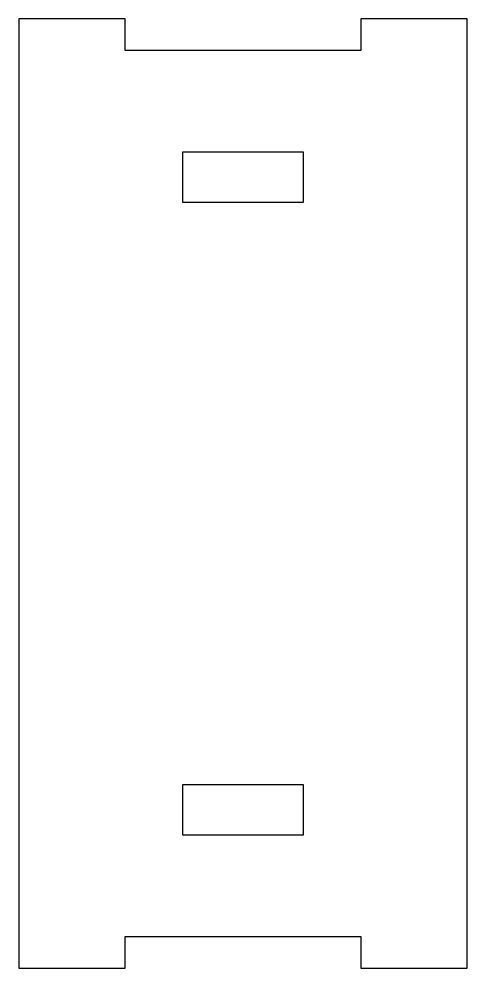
# Model space of a CAD drawing. Header units: millimetres. Extents: x -35 to 35, y -75 to 75.
import ezdxf

# ---------------------------------------------------------------- set-up
doc = ezdxf.new("R2010")
doc.units = ezdxf.units.MM

msp = doc.modelspace()

# ---------------------------------------------------------------- linework, layer by layer
for points in [[(-35.4, 75), (-35.4, -75), (-18.614, -75), (-18.614, -70), (18.614, -70), (18.614, -75), (35.4, -75), (35.4, 75), (18.614, 75), (18.614, 70), (-18.614, 70), (-18.614, 75)], [(9.5, 46), (-9.5, 46), (-9.5, 54), (9.5, 54)], [(9.5, -46), (9.5, -54), (-9.5, -54), (-9.5, -46)]]:
    msp.add_lwpolyline(points, close=True)

doc.saveas('drawing.dxf')
